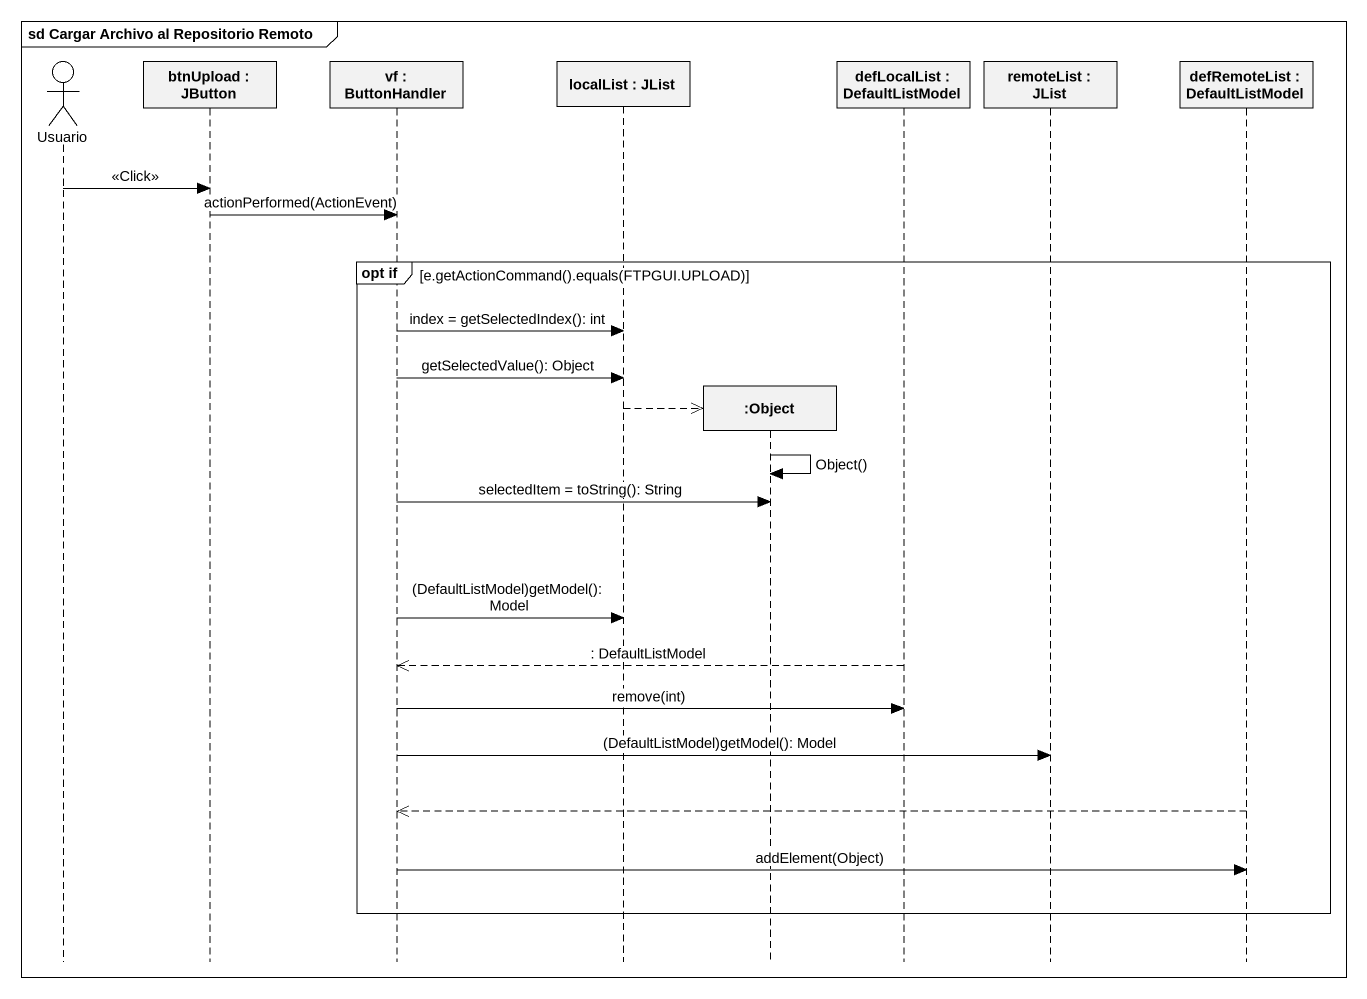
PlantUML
@startuml
mainframe sd Cargar Archivo al Repositorio Remoto
hide footbox
actor Usuario
participant "btnUpload : JButton" as btnUpload
participant "vf : ButtonHandler" as vf
participant "localList : JList" as localList
participant ":Object" as Object_
participant "defLocalList : DefaultListModel" as defLocalList
participant "remoteList : JList" as remoteList
participant "defRemoteList : DefaultListModel" as defRemoteList

Usuario -> btnUpload : <<Click>>
btnUpload -> vf : actionPerformed(ActionEvent)
group opt if [e.getActionCommand().equals(FTPGUI.UPLOAD)]
  vf -> localList : index = getSelectedIndex(): int
  vf -> localList : getSelectedValue(): Object
  localList -->> Object_ **
  Object_ -> Object_ : Object()
  vf -> Object_ : selectedItem = toString(): String
  vf -> localList : (DefaultListModel)getModel(): Model
  defLocalList -->> vf : : DefaultListModel
  vf -> defLocalList : remove(int)
  vf -> remoteList : (DefaultListModel)getModel(): Model
  defRemoteList -->> vf
  vf -> defRemoteList : addElement(Object)
end
@enduml
